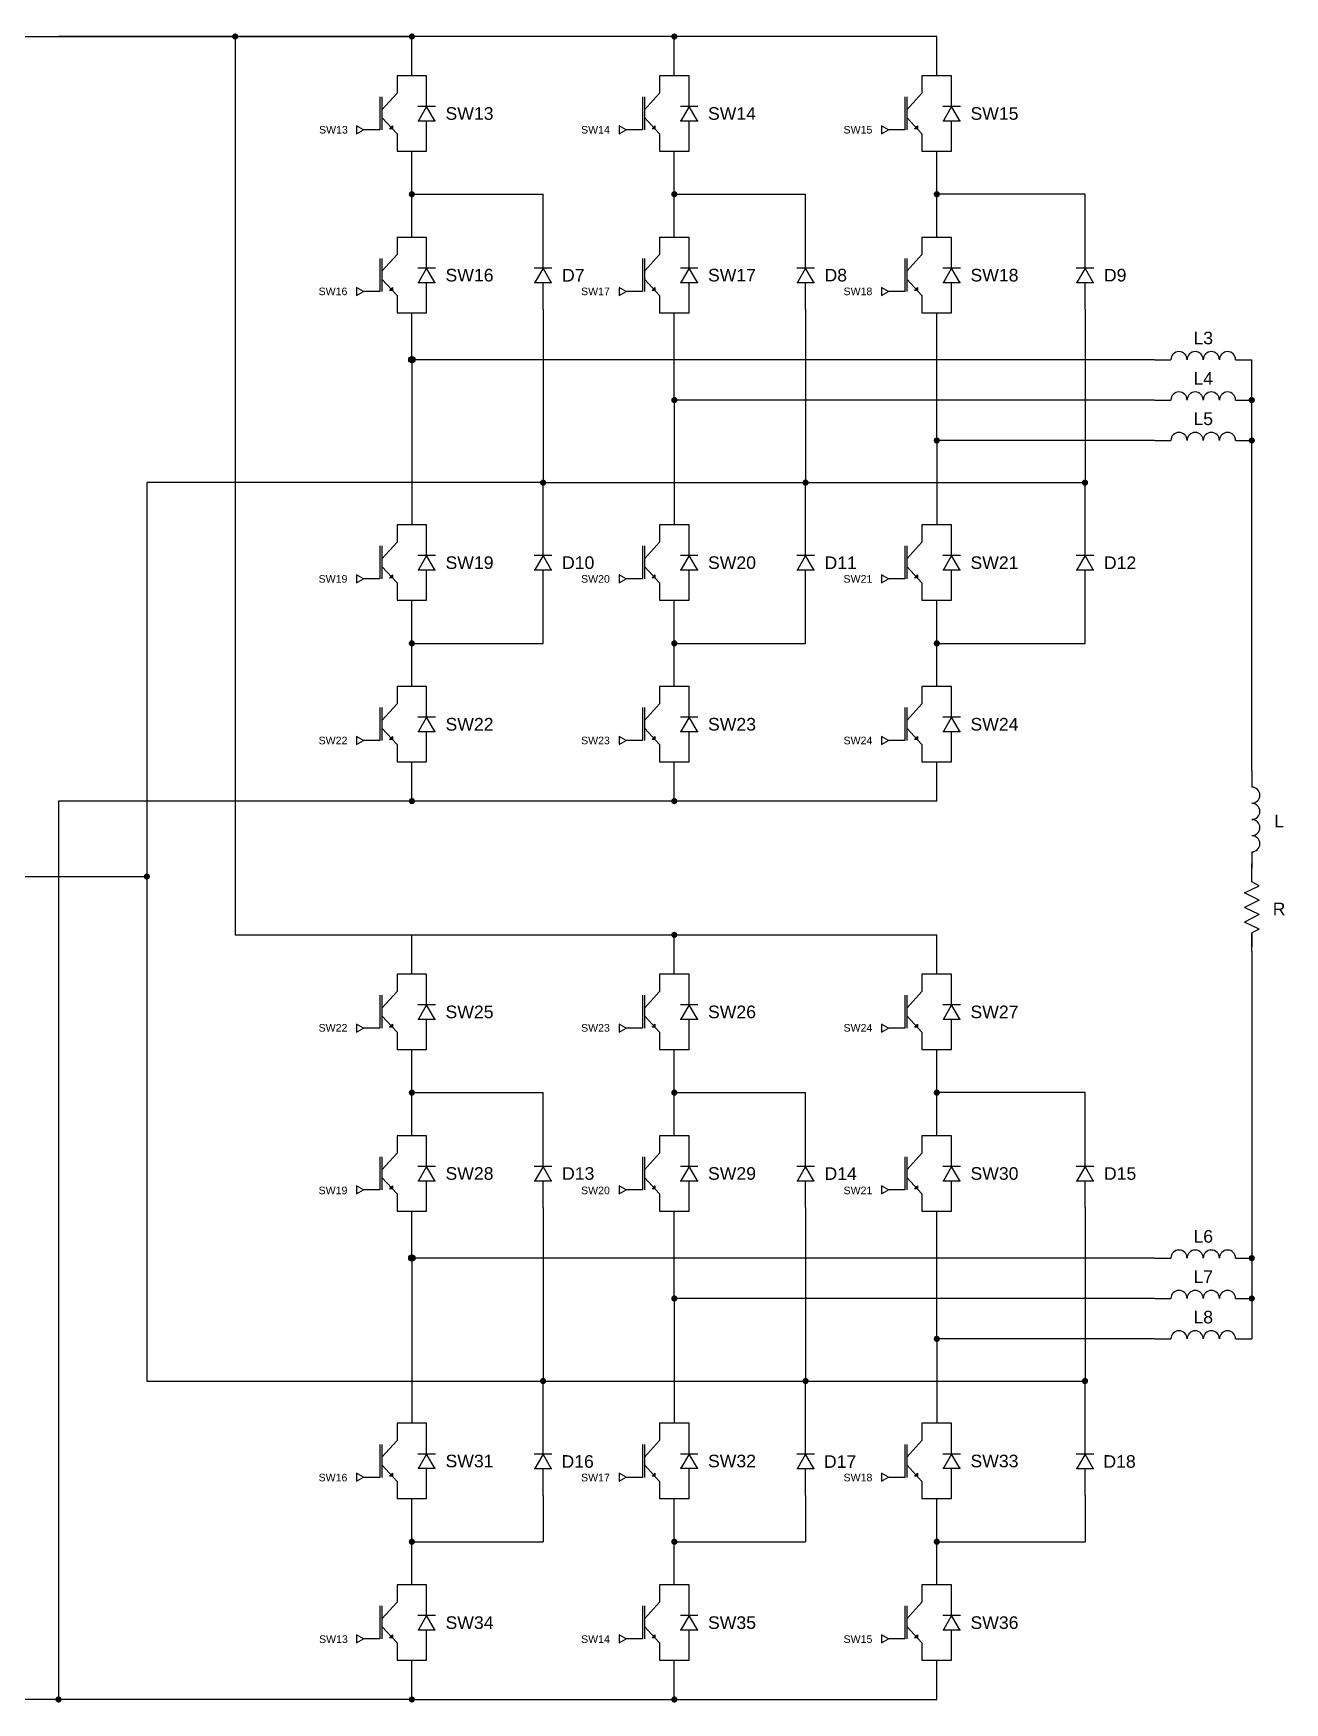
# Model space of a CAD drawing. Header units: millimetres. Extents: x 2332 to 2832, y 1076 to 1407.
# Drawn here: x 2583.9 to 2831.7, y 1075.8 to 1406.5 of the extents above; entities that cross this region are included whole.
import ezdxf

# ---------------------------------------------------------------- set-up
doc = ezdxf.new("R2010")
doc.units = ezdxf.units.MM
doc.layers.add('Sequence1', color=7, linetype='Continuous')
doc.styles.get("Standard").update_dxf_attribs({"font": 'arial.ttf'})

# ---------------------------------------------------------------- blocks, each defined once
blk = doc.blocks.new('Inductance')
for p, q in [((0.214, 0), (0.393, 0)), ((1.107, 0), (1.286, 0))]:
    blk.add_line(p, q)
for centre in [(0.482, 0), (0.661, 0), (0.839, 0), (1.018, 0)]:
    blk.add_arc(centre, 0.0893, 0, 180)
blk = doc.blocks.new('Transistor IGBT')
h = blk.add_hatch(color=256)
h.dxf.hatch_style = 1
h.paths.add_polyline_path([(-0.267, 0.114), (-0.281, 0.101), (-0.266, 0.083)])
h.paths.add_polyline_path([(-0.281, 0.101), (-0.298, 0.085), (-0.266, 0.083)])
for p, q in [((-0.217, 0.611), (-0.217, 0.439)), ((-0.403, 0.401), (-0.403, 0.074)), ((-0.381, 0.274), (-0.217, 0.439)), ((-0.381, 0.401), (-0.381, 0.074)), ((-0.217, 0.034), (-0.381, 0.197)), ((-0.403, 0.074), (-0.582, 0.074)), ((-0.298, 0.085), (-0.267, 0.114)), ((-0.266, 0.083), (-0.298, 0.085)), ((-0.267, 0.114), (-0.266, 0.083)), ((-0.217, 0.034), (-0.217, -0.137))]:
    blk.add_line(p, q)
blk = doc.blocks.new('Diode')
for p, q in [((0, 0), (0.294, 0)), ((0.294, 0.09), (0.294, -0.09)), ((0.45, 0), (0.294, 0.09)), ((0.294, -0.09), (0.45, 0)), ((0.45, 0), (0.45, 0.096)), ((0.45, -0.096), (0.45, 0)), ((0.45, 0), (0.75, 0))]:
    blk.add_line(p, q)
for p in [(0.294, 0.09), (0.45, 0), (0.294, -0.09)]:
    blk.add_point(p)
blk = doc.blocks.new('Résistance')
for p, q in [((0, 0), (0.158, 0)), ((0.158, 0), (0.037, 0)), ((0.189, -0.062), (0.158, 0)), ((0.189, -0.062), (0.25, 0.062)), ((0.314, -0.062), (0.25, 0.062)), ((0.314, -0.062), (0.375, 0.061)), ((0.438, -0.062), (0.375, 0.061)), ((0.438, -0.062), (0.5, 0.062)), ((0.5, 0.062), (0.561, -0.062)), ((0.561, -0.062), (0.593, 0)), ((0.593, 0), (0.712, 0)), ((0.593, 0), (0.75, 0))]:
    blk.add_line(p, q)

msp = doc.modelspace()

# ---------------------------------------------------------------- hatches: boundary and pattern name
h = msp.add_hatch(color=256)
h.dxf.hatch_style = 1
h.paths.add_polyline_path([(2623.83, 1406.53, 0.414214), (2623.21, 1405.91), (2623.83, 1405.91)])
h.paths.add_polyline_path([(2623.83, 1405.91), (2623.21, 1405.91, 0.414214), (2623.83, 1405.3)])
h.paths.add_polyline_path([(2624.45, 1405.91, 0.414214), (2623.83, 1406.53), (2623.83, 1405.91), (2623.83, 1405.3, 0.414214)])
h = msp.add_hatch(color=256)
h.dxf.hatch_style = 1
h.paths.add_polyline_path([(2658.83, 1406.53, 0.414214), (2658.21, 1405.91), (2658.83, 1405.91)])
h.paths.add_polyline_path([(2658.83, 1405.91), (2658.21, 1405.91, 0.414214), (2658.83, 1405.3)])
h.paths.add_polyline_path([(2659.45, 1405.91, 0.414214), (2658.83, 1406.53), (2658.83, 1405.91), (2658.83, 1405.3, 0.414214)])
h = msp.add_hatch(color=256)
h.dxf.hatch_style = 1
h.paths.add_polyline_path([(2710.83, 1406.53, 0.414214), (2710.21, 1405.91), (2710.83, 1405.91)])
h.paths.add_polyline_path([(2710.83, 1405.91), (2710.21, 1405.91, 0.414214), (2710.83, 1405.3)])
h.paths.add_polyline_path([(2711.45, 1405.91, 0.414214), (2710.83, 1406.53), (2710.83, 1405.91), (2710.83, 1405.3, 0.414214)])
h = msp.add_hatch(color=256)
h.dxf.hatch_style = 1
h.paths.add_polyline_path([(2658.83, 1375.28, 0.414214), (2658.21, 1374.66), (2658.83, 1374.66)])
h.paths.add_polyline_path([(2658.83, 1374.66), (2658.21, 1374.66, 0.414214), (2658.83, 1374.04)])
h.paths.add_polyline_path([(2659.45, 1374.66, 0.414214), (2658.83, 1375.28), (2658.83, 1374.66), (2658.83, 1374.04, 0.414214)])
h = msp.add_hatch(color=256)
h.dxf.hatch_style = 1
h.paths.add_polyline_path([(2710.83, 1375.28, 0.414214), (2710.21, 1374.66), (2710.83, 1374.66)])
h.paths.add_polyline_path([(2710.83, 1374.66), (2710.21, 1374.66, 0.414214), (2710.83, 1374.04)])
h.paths.add_polyline_path([(2711.45, 1374.66, 0.414214), (2710.83, 1375.28), (2710.83, 1374.66), (2710.83, 1374.04, 0.414214)])
h = msp.add_hatch(color=256)
h.dxf.hatch_style = 1
h.paths.add_polyline_path([(2762.83, 1375.28, 0.414214), (2762.21, 1374.66), (2762.83, 1374.66)])
h.paths.add_polyline_path([(2762.83, 1374.66), (2762.21, 1374.66, 0.414214), (2762.83, 1374.04)])
h.paths.add_polyline_path([(2763.45, 1374.66, 0.414214), (2762.83, 1375.28), (2762.83, 1374.66), (2762.83, 1374.04, 0.414214)])
h = msp.add_hatch(color=256)
h.dxf.hatch_style = 1
h.paths.add_polyline_path([(2658.83, 1342.49, 0.414214), (2658.21, 1341.87), (2658.83, 1341.87)])
h.paths.add_polyline_path([(2658.83, 1341.87), (2658.21, 1341.87, 0.414214), (2658.83, 1341.25)])
h.paths.add_polyline_path([(2659.45, 1341.87, 0.414214), (2658.83, 1342.49), (2658.83, 1341.87), (2658.83, 1341.25, 0.414214)])
h = msp.add_hatch(color=256)
h.dxf.hatch_style = 1
h.paths.add_polyline_path([(2710.83, 1334.49, 0.414214), (2710.21, 1333.87), (2710.83, 1333.87)])
h.paths.add_polyline_path([(2710.83, 1333.87), (2710.21, 1333.87, 0.414214), (2710.83, 1333.25)])
h.paths.add_polyline_path([(2711.45, 1333.87, 0.414214), (2710.83, 1334.49), (2710.83, 1333.87), (2710.83, 1333.25, 0.414214)])
h = msp.add_hatch(color=256)
h.dxf.hatch_style = 1
h.paths.add_polyline_path([(2825.23, 1334.49, 0.414214), (2824.61, 1333.87), (2825.23, 1333.87)])
h.paths.add_polyline_path([(2825.23, 1333.87), (2824.61, 1333.87, 0.414214), (2825.23, 1333.25)])
h.paths.add_polyline_path([(2825.85, 1333.87, 0.414214), (2825.23, 1334.49), (2825.23, 1333.87), (2825.23, 1333.25, 0.414214)])
h = msp.add_hatch(color=256)
h.dxf.hatch_style = 1
h.paths.add_polyline_path([(2762.83, 1326.49, 0.414214), (2762.21, 1325.87), (2762.83, 1325.87)])
h.paths.add_polyline_path([(2762.83, 1325.87), (2762.21, 1325.87, 0.414214), (2762.83, 1325.25)])
h.paths.add_polyline_path([(2763.45, 1325.87, 0.414214), (2762.83, 1326.49), (2762.83, 1325.87), (2762.83, 1325.25, 0.414214)])
h = msp.add_hatch(color=256)
h.dxf.hatch_style = 1
h.paths.add_polyline_path([(2825.23, 1326.49, 0.414214), (2824.61, 1325.87), (2825.23, 1325.87)])
h.paths.add_polyline_path([(2825.23, 1325.87), (2824.61, 1325.87, 0.414214), (2825.23, 1325.25)])
h.paths.add_polyline_path([(2825.85, 1325.87, 0.414214), (2825.23, 1326.49), (2825.23, 1325.87), (2825.23, 1325.25, 0.414214)])
h = msp.add_hatch(color=256)
h.dxf.hatch_style = 1
h.paths.add_polyline_path([(2684.83, 1318.13, 0.414214), (2684.21, 1317.51), (2684.83, 1317.51)])
h.paths.add_polyline_path([(2684.83, 1317.51), (2684.21, 1317.51, 0.414214), (2684.83, 1316.89)])
h.paths.add_polyline_path([(2685.45, 1317.51, 0.414214), (2684.83, 1318.13), (2684.83, 1317.51), (2684.83, 1316.89, 0.414214)])
h = msp.add_hatch(color=256)
h.dxf.hatch_style = 1
h.paths.add_polyline_path([(2736.83, 1318.13, 0.414214), (2736.21, 1317.51), (2736.83, 1317.51)])
h.paths.add_polyline_path([(2736.83, 1317.51), (2736.21, 1317.51, 0.414214), (2736.83, 1316.89)])
h.paths.add_polyline_path([(2737.45, 1317.51, 0.414214), (2736.83, 1318.13), (2736.83, 1317.51), (2736.83, 1316.89, 0.414214)])
h = msp.add_hatch(color=256)
h.dxf.hatch_style = 1
h.paths.add_polyline_path([(2792.19, 1318.13, 0.414214), (2791.57, 1317.51), (2792.19, 1317.51)])
h.paths.add_polyline_path([(2792.19, 1317.51), (2791.57, 1317.51, 0.414214), (2792.19, 1316.89)])
h.paths.add_polyline_path([(2792.8, 1317.51, 0.414214), (2792.19, 1318.13), (2792.19, 1317.51), (2792.19, 1316.89, 0.414214)])
h = msp.add_hatch(color=256)
h.dxf.hatch_style = 1
h.paths.add_polyline_path([(2658.83, 1286.28, 0.414214), (2658.21, 1285.67), (2658.83, 1285.67)])
h.paths.add_polyline_path([(2658.83, 1285.67), (2658.21, 1285.67, 0.414214), (2658.83, 1285.05)])
h.paths.add_polyline_path([(2659.45, 1285.67, 0.414214), (2658.83, 1286.28), (2658.83, 1285.67), (2658.83, 1285.05, 0.414214)])
h = msp.add_hatch(color=256)
h.dxf.hatch_style = 1
h.paths.add_polyline_path([(2710.83, 1286.28, 0.414214), (2710.21, 1285.67), (2710.83, 1285.67)])
h.paths.add_polyline_path([(2710.83, 1285.67), (2710.21, 1285.67, 0.414214), (2710.83, 1285.05)])
h.paths.add_polyline_path([(2711.45, 1285.67, 0.414214), (2710.83, 1286.28), (2710.83, 1285.67), (2710.83, 1285.05, 0.414214)])
h = msp.add_hatch(color=256)
h.dxf.hatch_style = 1
h.paths.add_polyline_path([(2762.83, 1286.28, 0.414214), (2762.21, 1285.67), (2762.83, 1285.67)])
h.paths.add_polyline_path([(2762.83, 1285.67), (2762.21, 1285.67, 0.414214), (2762.83, 1285.05)])
h.paths.add_polyline_path([(2763.45, 1285.67, 0.414214), (2762.83, 1286.28), (2762.83, 1285.67), (2762.83, 1285.05, 0.414214)])
h = msp.add_hatch(color=256)
h.dxf.hatch_style = 1
h.paths.add_polyline_path([(2658.83, 1255.03, 0.414214), (2658.21, 1254.41), (2658.83, 1254.41)])
h.paths.add_polyline_path([(2658.83, 1254.41), (2658.21, 1254.41, 0.414214), (2658.83, 1253.79)])
h.paths.add_polyline_path([(2659.45, 1254.41, 0.414214), (2658.83, 1255.03), (2658.83, 1254.41), (2658.83, 1253.79, 0.414214)])
h = msp.add_hatch(color=256)
h.dxf.hatch_style = 1
h.paths.add_polyline_path([(2710.83, 1255.03, 0.414214), (2710.21, 1254.41), (2710.83, 1254.41)])
h.paths.add_polyline_path([(2710.83, 1254.41), (2710.21, 1254.41, 0.414214), (2710.83, 1253.79)])
h.paths.add_polyline_path([(2711.45, 1254.41, 0.414214), (2710.83, 1255.03), (2710.83, 1254.41), (2710.83, 1253.79, 0.414214)])
h = msp.add_hatch(color=256)
h.dxf.hatch_style = 1
h.paths.add_polyline_path([(2606.33, 1240.08, 0.414214), (2605.71, 1239.46), (2606.33, 1239.46)])
h.paths.add_polyline_path([(2606.33, 1239.46), (2605.71, 1239.46, 0.414214), (2606.33, 1238.84)])
h.paths.add_polyline_path([(2606.95, 1239.46, 0.414214), (2606.33, 1240.08), (2606.33, 1239.46), (2606.33, 1238.84, 0.414214)])
h = msp.add_hatch(color=256)
h.dxf.hatch_style = 1
h.paths.add_polyline_path([(2710.83, 1228.52, 0.414214), (2710.21, 1227.9), (2710.83, 1227.9)])
h.paths.add_polyline_path([(2710.83, 1227.9), (2710.21, 1227.9, 0.414214), (2710.83, 1227.28)])
h.paths.add_polyline_path([(2711.45, 1227.9, 0.414214), (2710.83, 1228.52), (2710.83, 1227.9), (2710.83, 1227.28, 0.414214)])
h = msp.add_hatch(color=256)
h.dxf.hatch_style = 1
h.paths.add_polyline_path([(2658.83, 1197.26, 0.414214), (2658.21, 1196.64), (2658.83, 1196.64)])
h.paths.add_polyline_path([(2658.83, 1196.64), (2658.21, 1196.64, 0.414214), (2658.83, 1196.02)])
h.paths.add_polyline_path([(2659.45, 1196.64, 0.414214), (2658.83, 1197.26), (2658.83, 1196.64), (2658.83, 1196.02, 0.414214)])
h = msp.add_hatch(color=256)
h.dxf.hatch_style = 1
h.paths.add_polyline_path([(2710.83, 1197.26, 0.414214), (2710.21, 1196.64), (2710.83, 1196.64)])
h.paths.add_polyline_path([(2710.83, 1196.64), (2710.21, 1196.64, 0.414214), (2710.83, 1196.02)])
h.paths.add_polyline_path([(2711.45, 1196.64, 0.414214), (2710.83, 1197.26), (2710.83, 1196.64), (2710.83, 1196.02, 0.414214)])
h = msp.add_hatch(color=256)
h.dxf.hatch_style = 1
h.paths.add_polyline_path([(2762.83, 1197.26, 0.414214), (2762.21, 1196.64), (2762.83, 1196.64)])
h.paths.add_polyline_path([(2762.83, 1196.64), (2762.21, 1196.64, 0.414214), (2762.83, 1196.02)])
h.paths.add_polyline_path([(2763.45, 1196.64, 0.414214), (2762.83, 1197.26), (2762.83, 1196.64), (2762.83, 1196.02, 0.414214)])
h = msp.add_hatch(color=256)
h.dxf.hatch_style = 1
h.paths.add_polyline_path([(2658.83, 1164.47, 0.414214), (2658.21, 1163.85), (2658.83, 1163.85)])
h.paths.add_polyline_path([(2658.83, 1163.85), (2658.21, 1163.85, 0.414214), (2658.83, 1163.23)])
h.paths.add_polyline_path([(2659.45, 1163.85, 0.414214), (2658.83, 1164.47), (2658.83, 1163.85), (2658.83, 1163.23, 0.414214)])
h = msp.add_hatch(color=256)
h.dxf.hatch_style = 1
h.paths.add_polyline_path([(2825.23, 1164.47, 0.414214), (2824.61, 1163.85), (2825.23, 1163.85)])
h.paths.add_polyline_path([(2825.23, 1163.85), (2824.61, 1163.85, 0.414214), (2825.23, 1163.23)])
h.paths.add_polyline_path([(2825.85, 1163.85, 0.414214), (2825.23, 1164.47), (2825.23, 1163.85), (2825.23, 1163.23, 0.414214)])
h = msp.add_hatch(color=256)
h.dxf.hatch_style = 1
h.paths.add_polyline_path([(2710.83, 1156.47, 0.414214), (2710.21, 1155.85), (2710.83, 1155.85)])
h.paths.add_polyline_path([(2710.83, 1155.85), (2710.21, 1155.85, 0.414214), (2710.83, 1155.23)])
h.paths.add_polyline_path([(2711.45, 1155.85, 0.414214), (2710.83, 1156.47), (2710.83, 1155.85), (2710.83, 1155.23, 0.414214)])
h = msp.add_hatch(color=256)
h.dxf.hatch_style = 1
h.paths.add_polyline_path([(2825.23, 1156.47, 0.414214), (2824.61, 1155.85), (2825.23, 1155.85)])
h.paths.add_polyline_path([(2825.23, 1155.85), (2824.61, 1155.85, 0.414214), (2825.23, 1155.23)])
h.paths.add_polyline_path([(2825.85, 1155.85, 0.414214), (2825.23, 1156.47), (2825.23, 1155.85), (2825.23, 1155.23, 0.414214)])
h = msp.add_hatch(color=256)
h.dxf.hatch_style = 1
h.paths.add_polyline_path([(2762.83, 1148.47, 0.414214), (2762.21, 1147.85), (2762.83, 1147.85)])
h.paths.add_polyline_path([(2762.83, 1147.85), (2762.21, 1147.85, 0.414214), (2762.83, 1147.23)])
h.paths.add_polyline_path([(2763.45, 1147.85, 0.414214), (2762.83, 1148.47), (2762.83, 1147.85), (2762.83, 1147.23, 0.414214)])
h = msp.add_hatch(color=256)
h.dxf.hatch_style = 1
h.paths.add_polyline_path([(2684.83, 1140.11, 0.414214), (2684.21, 1139.49), (2684.83, 1139.49)])
h.paths.add_polyline_path([(2684.83, 1139.49), (2684.21, 1139.49, 0.414214), (2684.83, 1138.87)])
h.paths.add_polyline_path([(2685.45, 1139.49, 0.414214), (2684.83, 1140.11), (2684.83, 1139.49), (2684.83, 1138.87, 0.414214)])
h = msp.add_hatch(color=256)
h.dxf.hatch_style = 1
h.paths.add_polyline_path([(2736.83, 1140.11, 0.414214), (2736.21, 1139.49), (2736.83, 1139.49)])
h.paths.add_polyline_path([(2736.83, 1139.49), (2736.21, 1139.49, 0.414214), (2736.83, 1138.87)])
h.paths.add_polyline_path([(2737.45, 1139.49, 0.414214), (2736.83, 1140.11), (2736.83, 1139.49), (2736.83, 1138.87, 0.414214)])
h = msp.add_hatch(color=256)
h.dxf.hatch_style = 1
h.paths.add_polyline_path([(2792.19, 1140.11, 0.414214), (2791.57, 1139.49), (2792.19, 1139.49)])
h.paths.add_polyline_path([(2792.19, 1139.49), (2791.57, 1139.49, 0.414214), (2792.19, 1138.87)])
h.paths.add_polyline_path([(2792.8, 1139.49, 0.414214), (2792.19, 1140.11), (2792.19, 1139.49), (2792.19, 1138.87, 0.414214)])
h = msp.add_hatch(color=256)
h.dxf.hatch_style = 1
h.paths.add_polyline_path([(2658.83, 1108.27, 0.414214), (2658.21, 1107.65), (2658.83, 1107.65)])
h.paths.add_polyline_path([(2658.83, 1107.65), (2658.21, 1107.65, 0.414214), (2658.83, 1107.03)])
h.paths.add_polyline_path([(2659.45, 1107.65, 0.414214), (2658.83, 1108.27), (2658.83, 1107.65), (2658.83, 1107.03, 0.414214)])
h = msp.add_hatch(color=256)
h.dxf.hatch_style = 1
h.paths.add_polyline_path([(2710.83, 1108.27, 0.414214), (2710.21, 1107.65), (2710.83, 1107.65)])
h.paths.add_polyline_path([(2710.83, 1107.65), (2710.21, 1107.65, 0.414214), (2710.83, 1107.03)])
h.paths.add_polyline_path([(2711.45, 1107.65, 0.414214), (2710.83, 1108.27), (2710.83, 1107.65), (2710.83, 1107.03, 0.414214)])
h = msp.add_hatch(color=256)
h.dxf.hatch_style = 1
h.paths.add_polyline_path([(2762.83, 1108.27, 0.414214), (2762.21, 1107.65), (2762.83, 1107.65)])
h.paths.add_polyline_path([(2762.83, 1107.65), (2762.21, 1107.65, 0.414214), (2762.83, 1107.03)])
h.paths.add_polyline_path([(2763.45, 1107.65, 0.414214), (2762.83, 1108.27), (2762.83, 1107.65), (2762.83, 1107.03, 0.414214)])
h = msp.add_hatch(color=256)
h.dxf.hatch_style = 1
h.paths.add_polyline_path([(2588.83, 1077.01, 0.414214), (2588.21, 1076.39), (2588.83, 1076.39)])
h.paths.add_polyline_path([(2588.83, 1076.39), (2588.21, 1076.39, 0.414214), (2588.83, 1075.77)])
h.paths.add_polyline_path([(2589.45, 1076.39, 0.414214), (2588.83, 1077.01), (2588.83, 1076.39), (2588.83, 1075.77, 0.414214)])
h = msp.add_hatch(color=256)
h.dxf.hatch_style = 1
h.paths.add_polyline_path([(2658.83, 1077.01, 0.414214), (2658.21, 1076.39), (2658.83, 1076.39)])
h.paths.add_polyline_path([(2658.83, 1076.39), (2658.21, 1076.39, 0.414214), (2658.83, 1075.77)])
h.paths.add_polyline_path([(2659.45, 1076.39, 0.414214), (2658.83, 1077.01), (2658.83, 1076.39), (2658.83, 1075.77, 0.414214)])
h = msp.add_hatch(color=256)
h.dxf.hatch_style = 1
h.paths.add_polyline_path([(2710.83, 1077.01, 0.414214), (2710.21, 1076.39), (2710.83, 1076.39)])
h.paths.add_polyline_path([(2710.83, 1076.39), (2710.21, 1076.39, 0.414214), (2710.83, 1075.77)])
h.paths.add_polyline_path([(2711.45, 1076.39, 0.414214), (2710.83, 1077.01), (2710.83, 1076.39), (2710.83, 1075.77, 0.414214)])

# ---------------------------------------------------------------- linework, layer by layer
for p, q in [((2567.13, 1405.91), (2623.83, 1405.91)), ((2658.83, 1405.91), (2588.83, 1405.91)), ((2623.83, 1405.91), (2623.83, 1405.91)), ((2623.83, 1405.91), (2658.83, 1405.91)), ((2623.83, 1405.91), (2623.83, 1227.9)), ((2658.83, 1398.14), (2658.83, 1405.91)), ((2762.83, 1405.91), (2658.83, 1405.91)), ((2710.83, 1398.14), (2710.83, 1405.91)), ((2762.83, 1398.14), (2762.83, 1405.91)), ((2661.76, 1398.14), (2655.89, 1398.14)), ((2661.76, 1397.47), (2661.76, 1398.14)), ((2713.76, 1398.14), (2707.89, 1398.14)), ((2713.76, 1397.47), (2713.76, 1398.14)), ((2765.76, 1398.14), (2759.89, 1398.14)), ((2765.76, 1397.47), (2765.76, 1398.14)), ((2655.89, 1383.2), (2661.76, 1383.2)), ((2658.83, 1366.12), (2658.83, 1383.2)), ((2661.76, 1383.2), (2661.76, 1383.9)), ((2707.89, 1383.2), (2713.76, 1383.2)), ((2710.83, 1366.12), (2710.83, 1383.2)), ((2713.76, 1383.2), (2713.76, 1383.9)), ((2759.89, 1383.2), (2765.76, 1383.2)), ((2762.83, 1366.12), (2762.83, 1383.2)), ((2765.76, 1383.2), (2765.76, 1383.9)), ((2658.83, 1374.66), (2684.83, 1374.66)), ((2684.83, 1365.45), (2684.83, 1374.66)), ((2710.83, 1374.66), (2736.83, 1374.66)), ((2736.83, 1365.45), (2736.83, 1374.66)), ((2792.19, 1374.66), (2762.83, 1374.66)), ((2792.19, 1365.45), (2792.19, 1374.66)), ((2661.76, 1366.12), (2655.89, 1366.12)), ((2661.76, 1365.45), (2661.76, 1366.12)), ((2713.76, 1366.12), (2707.89, 1366.12)), ((2713.76, 1365.45), (2713.76, 1366.12)), ((2765.76, 1366.12), (2759.89, 1366.12)), ((2765.76, 1365.45), (2765.76, 1366.12)), ((2655.89, 1351.18), (2661.76, 1351.18)), ((2658.83, 1341.87), (2658.83, 1351.18)), ((2661.76, 1351.18), (2661.76, 1351.88)), ((2684.83, 1351.88), (2684.83, 1317.51)), ((2707.89, 1351.18), (2713.76, 1351.18)), ((2710.83, 1333.87), (2710.83, 1351.18)), ((2713.76, 1351.18), (2713.76, 1351.88)), ((2736.83, 1351.88), (2736.83, 1317.51)), ((2759.89, 1351.18), (2765.76, 1351.18)), ((2762.83, 1325.87), (2762.83, 1351.18)), ((2765.76, 1351.18), (2765.76, 1351.88)), ((2792.19, 1351.88), (2792.19, 1317.51)), ((2658.83, 1341.87), (2658.83, 1309.15)), ((2805.99, 1341.87), (2658.83, 1341.87)), ((2825.23, 1260.38), (2825.23, 1341.87)), ((2710.83, 1333.87), (2710.83, 1309.15)), ((2805.99, 1333.87), (2710.83, 1333.87)), ((2658.83, 1325.87), (2658.83, 1309.15)), ((2762.83, 1325.87), (2762.83, 1309.15)), ((2805.99, 1325.87), (2762.83, 1325.87)), ((2684.83, 1317.51), (2606.33, 1317.51)), ((2606.33, 1317.51), (2606.33, 1139.49)), ((2684.83, 1317.51), (2792.19, 1317.51)), ((2684.83, 1308.48), (2684.83, 1317.51)), ((2736.83, 1308.48), (2736.83, 1317.51)), ((2792.19, 1308.48), (2792.19, 1317.51)), ((2661.76, 1309.15), (2655.89, 1309.15)), ((2661.76, 1308.48), (2661.76, 1309.15)), ((2713.76, 1309.15), (2707.89, 1309.15)), ((2713.76, 1308.48), (2713.76, 1309.15)), ((2765.76, 1309.15), (2759.89, 1309.15)), ((2765.76, 1308.48), (2765.76, 1309.15)), ((2655.89, 1294.21), (2661.76, 1294.21)), ((2658.83, 1277.13), (2658.83, 1294.21)), ((2661.76, 1294.21), (2661.76, 1294.91)), ((2684.83, 1285.67), (2684.83, 1294.91)), ((2707.89, 1294.21), (2713.76, 1294.21)), ((2710.83, 1277.13), (2710.83, 1294.21)), ((2713.76, 1294.21), (2713.76, 1294.91)), ((2736.83, 1285.67), (2736.83, 1294.91)), ((2759.89, 1294.21), (2765.76, 1294.21)), ((2762.83, 1277.13), (2762.83, 1294.21)), ((2765.76, 1294.21), (2765.76, 1294.91)), ((2792.19, 1285.67), (2792.19, 1294.91)), ((2658.83, 1285.67), (2684.83, 1285.67)), ((2710.83, 1285.67), (2736.83, 1285.67)), ((2762.83, 1285.67), (2792.19, 1285.67)), ((2661.76, 1277.13), (2655.89, 1277.13)), ((2661.76, 1276.46), (2661.76, 1277.13)), ((2713.76, 1277.13), (2707.89, 1277.13)), ((2713.76, 1276.46), (2713.76, 1277.13)), ((2765.76, 1277.13), (2759.89, 1277.13)), ((2765.76, 1276.46), (2765.76, 1277.13)), ((2655.89, 1262.18), (2661.76, 1262.18)), ((2658.83, 1254.41), (2658.83, 1262.18)), ((2661.76, 1262.18), (2661.76, 1262.89)), ((2707.89, 1262.18), (2713.76, 1262.18)), ((2710.83, 1254.41), (2710.83, 1262.18)), ((2713.76, 1262.18), (2713.76, 1262.89)), ((2759.89, 1262.18), (2765.76, 1262.18)), ((2762.83, 1254.41), (2762.83, 1262.18)), ((2765.76, 1262.18), (2765.76, 1262.89)), ((2658.83, 1254.41), (2588.83, 1254.41)), ((2588.83, 1254.41), (2588.83, 1076.39)), ((2762.83, 1254.41), (2658.83, 1254.41)), ((2567.13, 1239.46), (2606.33, 1239.46)), ((2623.83, 1227.9), (2658.83, 1227.9)), ((2658.83, 1220.12), (2658.83, 1227.9)), ((2658.83, 1227.9), (2762.83, 1227.9)), ((2710.83, 1220.12), (2710.83, 1227.9)), ((2762.83, 1220.12), (2762.83, 1227.9)), ((2825.23, 1224.66), (2825.23, 1147.85)), ((2661.76, 1220.12), (2655.89, 1220.12)), ((2661.76, 1219.45), (2661.76, 1220.12)), ((2713.76, 1220.12), (2707.89, 1220.12)), ((2713.76, 1219.45), (2713.76, 1220.12)), ((2765.76, 1220.12), (2759.89, 1220.12)), ((2765.76, 1219.45), (2765.76, 1220.12)), ((2655.89, 1205.18), (2661.76, 1205.18)), ((2658.83, 1188.1), (2658.83, 1205.18)), ((2661.76, 1205.18), (2661.76, 1205.89)), ((2707.89, 1205.18), (2713.76, 1205.18)), ((2710.83, 1188.1), (2710.83, 1205.18)), ((2713.76, 1205.18), (2713.76, 1205.89)), ((2759.89, 1205.18), (2765.76, 1205.18)), ((2762.83, 1188.1), (2762.83, 1205.18)), ((2765.76, 1205.18), (2765.76, 1205.89)), ((2658.83, 1196.64), (2684.83, 1196.64)), ((2684.83, 1187.43), (2684.83, 1196.64)), ((2710.83, 1196.64), (2736.83, 1196.64)), ((2736.83, 1187.43), (2736.83, 1196.64)), ((2792.19, 1196.64), (2762.83, 1196.64)), ((2792.19, 1187.43), (2792.19, 1196.64)), ((2661.76, 1188.1), (2655.89, 1188.1)), ((2661.76, 1187.43), (2661.76, 1188.1)), ((2713.76, 1188.1), (2707.89, 1188.1)), ((2713.76, 1187.43), (2713.76, 1188.1)), ((2765.76, 1188.1), (2759.89, 1188.1)), ((2765.76, 1187.43), (2765.76, 1188.1)), ((2655.89, 1173.16), (2661.76, 1173.16)), ((2658.83, 1163.85), (2658.83, 1173.16)), ((2661.76, 1173.16), (2661.76, 1173.86)), ((2684.83, 1173.86), (2684.83, 1139.49)), ((2707.89, 1173.16), (2713.76, 1173.16)), ((2710.83, 1155.85), (2710.83, 1173.16)), ((2713.76, 1173.16), (2713.76, 1173.86)), ((2736.83, 1173.86), (2736.83, 1139.49)), ((2759.89, 1173.16), (2765.76, 1173.16)), ((2762.83, 1147.85), (2762.83, 1173.16)), ((2765.76, 1173.16), (2765.76, 1173.86)), ((2792.19, 1173.86), (2792.19, 1139.49)), ((2658.83, 1163.85), (2658.83, 1131.13)), ((2805.99, 1163.85), (2658.83, 1163.85)), ((2710.83, 1155.85), (2710.83, 1131.13)), ((2805.99, 1155.85), (2710.83, 1155.85)), ((2658.83, 1147.85), (2658.83, 1131.13)), ((2762.83, 1147.85), (2762.83, 1131.13)), ((2805.99, 1147.85), (2762.83, 1147.85)), ((2606.33, 1139.49), (2684.83, 1139.49)), ((2684.83, 1139.49), (2792.19, 1139.49)), ((2684.83, 1130.4), (2684.83, 1139.49)), ((2736.83, 1130.4), (2736.83, 1139.49)), ((2792.19, 1130.4), (2792.19, 1139.49)), ((2661.76, 1131.13), (2655.89, 1131.13)), ((2661.76, 1130.46), (2661.76, 1131.13)), ((2713.76, 1131.13), (2707.89, 1131.13)), ((2713.76, 1130.46), (2713.76, 1131.13)), ((2765.76, 1131.13), (2759.89, 1131.13)), ((2765.76, 1130.46), (2765.76, 1131.13)), ((2655.89, 1116.19), (2661.76, 1116.19)), ((2658.83, 1099.11), (2658.83, 1116.19)), ((2661.76, 1116.19), (2661.76, 1116.89)), ((2684.83, 1116.84), (2684.83, 1107.65)), ((2707.89, 1116.19), (2713.76, 1116.19)), ((2710.83, 1099.11), (2710.83, 1116.19)), ((2713.76, 1116.19), (2713.76, 1116.89)), ((2736.83, 1116.84), (2736.83, 1107.65)), ((2759.89, 1116.19), (2765.76, 1116.19)), ((2762.83, 1099.11), (2762.83, 1116.19)), ((2765.76, 1116.19), (2765.76, 1116.89)), ((2792.19, 1116.84), (2792.19, 1107.65)), ((2658.83, 1107.65), (2684.83, 1107.65)), ((2710.83, 1107.65), (2736.83, 1107.65)), ((2762.83, 1107.65), (2792.19, 1107.65)), ((2661.76, 1099.11), (2655.89, 1099.11)), ((2661.76, 1098.44), (2661.76, 1099.11)), ((2713.76, 1099.11), (2707.89, 1099.11)), ((2713.76, 1098.44), (2713.76, 1099.11)), ((2765.76, 1099.11), (2759.89, 1099.11)), ((2765.76, 1098.44), (2765.76, 1099.11)), ((2655.89, 1084.17), (2661.76, 1084.17)), ((2658.83, 1076.39), (2658.83, 1084.17)), ((2661.76, 1084.17), (2661.76, 1084.87)), ((2707.89, 1084.17), (2713.76, 1084.17)), ((2710.83, 1076.39), (2710.83, 1084.17)), ((2713.76, 1084.17), (2713.76, 1084.87)), ((2759.89, 1084.17), (2765.76, 1084.17)), ((2762.83, 1076.39), (2762.83, 1084.17)), ((2765.76, 1084.17), (2765.76, 1084.87)), ((2658.83, 1076.39), (2567.13, 1076.39)), ((2658.83, 1076.39), (2762.83, 1076.39))]:
    msp.add_line(p, q)
for points in [[(2649.26, 1387.43), (2647.89, 1388.22), (2647.89, 1386.64)], [(2701.26, 1387.43), (2699.89, 1388.22), (2699.89, 1386.64)], [(2753.26, 1387.43), (2751.89, 1388.22), (2751.89, 1386.64)], [(2649.26, 1355.4), (2647.89, 1356.19), (2647.89, 1354.62)], [(2701.26, 1355.4), (2699.89, 1356.19), (2699.89, 1354.62)], [(2753.26, 1355.4), (2751.89, 1356.19), (2751.89, 1354.62)], [(2649.26, 1298.43), (2647.89, 1299.22), (2647.89, 1297.65)], [(2701.26, 1298.43), (2699.89, 1299.22), (2699.89, 1297.65)], [(2753.26, 1298.43), (2751.89, 1299.22), (2751.89, 1297.65)], [(2649.26, 1266.41), (2647.89, 1267.2), (2647.89, 1265.62)], [(2701.26, 1266.41), (2699.89, 1267.2), (2699.89, 1265.62)], [(2753.26, 1266.41), (2751.89, 1267.2), (2751.89, 1265.62)], [(2649.26, 1209.41), (2647.89, 1210.2), (2647.89, 1208.62)], [(2701.26, 1209.41), (2699.89, 1210.2), (2699.89, 1208.62)], [(2753.26, 1209.41), (2751.89, 1210.2), (2751.89, 1208.62)], [(2649.26, 1177.39), (2647.89, 1178.18), (2647.89, 1176.6)], [(2701.26, 1177.39), (2699.89, 1178.18), (2699.89, 1176.6)], [(2753.26, 1177.39), (2751.89, 1178.18), (2751.89, 1176.6)], [(2649.26, 1120.42), (2647.89, 1121.21), (2647.89, 1119.63)], [(2701.26, 1120.42), (2699.89, 1121.21), (2699.89, 1119.63)], [(2753.26, 1120.42), (2751.89, 1121.21), (2751.89, 1119.63)], [(2649.26, 1088.4), (2647.89, 1089.18), (2647.89, 1087.61)], [(2701.26, 1088.4), (2699.89, 1089.18), (2699.89, 1087.61)], [(2753.26, 1088.4), (2751.89, 1089.18), (2751.89, 1087.61)]]:
    msp.add_lwpolyline(points, close=True)
for centre in [(2658.83, 1341.87), (2658.83, 1163.85)]:
    msp.add_circle(centre, 0.619)

# ---------------------------------------------------------------- block references
for name, p, xscale, yscale, zscale, rotation in [('Transistor IGBT', (2659.83, 1385.94), -18.15994715690431, -19.97396498285343, 18.15994715690431, 180), ('Diode', (2661.76, 1383.9), 18.08780699997465, 18.08780699997465, 18.08780699997465, 90), ('Transistor IGBT', (2711.83, 1385.94), -18.15994715690431, -19.97396498285343, 18.15994715690431, 180), ('Diode', (2713.76, 1383.9), 18.08780699997465, 18.08780699997465, 18.08780699997465, 90), ('Transistor IGBT', (2763.83, 1385.94), -18.15994715690431, -19.97396498285343, 18.15994715690431, 180), ('Diode', (2765.76, 1383.9), 18.08780699997465, 18.08780699997465, 18.08780699997465, 90), ('Transistor IGBT', (2659.83, 1353.92), -18.15994715690431, -19.97396498285343, 18.15994715690431, 180), ('Transistor IGBT', (2711.83, 1353.92), -18.15994715690431, -19.97396498285343, 18.15994715690431, 180), ('Transistor IGBT', (2763.83, 1353.92), -18.15994715690431, -19.97396498285343, 18.15994715690431, 180), ('Diode', (2661.76, 1351.88), 18.08780699997465, 18.08780699997465, 18.08780699997465, 90), ('Diode', (2684.83, 1351.88), 18.08780699997465, 18.08780699997465, 18.08780699997465, 90), ('Diode', (2713.76, 1351.88), 18.08780699997465, 18.08780699997465, 18.08780699997465, 90), ('Diode', (2736.83, 1351.88), 18.08780699997465, 18.08780699997465, 18.08780699997465, 90), ('Diode', (2765.76, 1351.88), 18.08780699997465, 18.08780699997465, 18.08780699997465, 90), ('Diode', (2792.19, 1351.88), 18.08780699997465, 18.08780699997465, 18.08780699997465, 90), ('Transistor IGBT', (2659.83, 1296.95), -18.15994715690431, -19.97396498285343, 18.15994715690431, 180), ('Diode', (2661.76, 1294.91), 18.08780699997465, 18.08780699997465, 18.08780699997465, 90), ('Diode', (2684.83, 1294.91), 18.08780699997465, 18.08780699997465, 18.08780699997465, 90), ('Transistor IGBT', (2711.83, 1296.95), -18.15994715690431, -19.97396498285343, 18.15994715690431, 180), ('Diode', (2713.76, 1294.91), 18.08780699997465, 18.08780699997465, 18.08780699997465, 90), ('Diode', (2736.83, 1294.91), 18.08780699997465, 18.08780699997465, 18.08780699997465, 90), ('Transistor IGBT', (2763.83, 1296.95), -18.15994715690431, -19.97396498285343, 18.15994715690431, 180), ('Diode', (2765.76, 1294.91), 18.08780699997465, 18.08780699997465, 18.08780699997465, 90), ('Diode', (2792.19, 1294.91), 18.08780699997465, 18.08780699997465, 18.08780699997465, 90), ('Transistor IGBT', (2659.83, 1264.93), -18.15994715690431, -19.97396498285343, 18.15994715690431, 180), ('Transistor IGBT', (2711.83, 1264.93), -18.15994715690431, -19.97396498285343, 18.15994715690431, 180), ('Transistor IGBT', (2763.83, 1264.93), -18.15994715690431, -19.97396498285343, 18.15994715690431, 180), ('Diode', (2661.76, 1262.89), 18.08780699997465, 18.08780699997465, 18.08780699997465, 90), ('Diode', (2713.76, 1262.89), 18.08780699997465, 18.08780699997465, 18.08780699997465, 90), ('Diode', (2765.76, 1262.89), 18.08780699997465, 18.08780699997465, 18.08780699997465, 90), ('Inductance', (2825.23, 1264.23), 17.95299224165296, 17.95299224165296, 17.95299224165296, 270), ('Résistance', (2825.23, 1224.66), 23.14004068397776, 23.14004068397776, 23.14004068397776, 89.99999999999997), ('Transistor IGBT', (2659.83, 1207.92), -18.15994715690431, -19.97396498285343, 18.15994715690431, 180), ('Diode', (2661.76, 1205.89), 18.08780699997465, 18.08780699997465, 18.08780699997465, 90), ('Transistor IGBT', (2711.83, 1207.92), -18.15994715690431, -19.97396498285343, 18.15994715690431, 180), ('Diode', (2713.76, 1205.89), 18.08780699997465, 18.08780699997465, 18.08780699997465, 90), ('Transistor IGBT', (2763.83, 1207.92), -18.15994715690431, -19.97396498285343, 18.15994715690431, 180), ('Diode', (2765.76, 1205.89), 18.08780699997465, 18.08780699997465, 18.08780699997465, 90), ('Transistor IGBT', (2659.83, 1175.9), -18.15994715690431, -19.97396498285343, 18.15994715690431, 180), ('Transistor IGBT', (2711.83, 1175.9), -18.15994715690431, -19.97396498285343, 18.15994715690431, 180), ('Transistor IGBT', (2763.83, 1175.9), -18.15994715690431, -19.97396498285343, 18.15994715690431, 180), ('Diode', (2661.76, 1173.86), 18.08780699997465, 18.08780699997465, 18.08780699997465, 90), ('Diode', (2684.83, 1173.86), 18.08780699997465, 18.08780699997465, 18.08780699997465, 90), ('Diode', (2713.76, 1173.86), 18.08780699997465, 18.08780699997465, 18.08780699997465, 90), ('Diode', (2736.83, 1173.86), 18.08780699997465, 18.08780699997465, 18.08780699997465, 90), ('Diode', (2765.76, 1173.86), 18.08780699997465, 18.08780699997465, 18.08780699997465, 90), ('Diode', (2792.19, 1173.86), 18.08780699997465, 18.08780699997465, 18.08780699997465, 90), ('Transistor IGBT', (2659.83, 1118.93), -18.15994715690431, -19.97396498285343, 18.15994715690431, 180), ('Diode', (2661.76, 1116.89), 18.08780699997465, 18.08780699997465, 18.08780699997465, 90), ('Diode', (2684.83, 1116.84), 18.08780699997465, 18.08780699997465, 18.08780699997465, 90), ('Transistor IGBT', (2711.83, 1118.93), -18.15994715690431, -19.97396498285343, 18.15994715690431, 180), ('Diode', (2713.76, 1116.89), 18.08780699997465, 18.08780699997465, 18.08780699997465, 90), ('Diode', (2736.83, 1116.84), 18.08780699997465, 18.08780699997465, 18.08780699997465, 90), ('Transistor IGBT', (2763.83, 1118.93), -18.15994715690431, -19.97396498285343, 18.15994715690431, 180), ('Diode', (2765.76, 1116.89), 18.08780699997465, 18.08780699997465, 18.08780699997465, 90), ('Diode', (2792.19, 1116.84), 18.08780699997465, 18.08780699997465, 18.08780699997465, 90), ('Transistor IGBT', (2659.83, 1086.91), -18.15994715690431, -19.97396498285343, 18.15994715690431, 180), ('Diode', (2661.76, 1084.87), 18.08780699997465, 18.08780699997465, 18.08780699997465, 90), ('Transistor IGBT', (2711.83, 1086.91), -18.15994715690431, -19.97396498285343, 18.15994715690431, 180), ('Diode', (2713.76, 1084.87), 18.08780699997465, 18.08780699997465, 18.08780699997465, 90), ('Transistor IGBT', (2763.83, 1086.91), -18.15994715690431, -19.97396498285343, 18.15994715690431, 180), ('Diode', (2765.76, 1084.87), 18.08780699997465, 18.08780699997465, 18.08780699997465, 90)]:
    msp.add_blockref(name, p, dxfattribs=dict(xscale=xscale, yscale=yscale, zscale=zscale, rotation=rotation))
at = {"xscale": 17.95299224165296, "yscale": 17.95299224165296, "zscale": 17.95299224165296}
for p in [(2802.15, 1341.87), (2802.15, 1333.87), (2802.15, 1325.87), (2802.15, 1163.85), (2802.15, 1155.85), (2802.15, 1147.85)]:
    msp.add_blockref('Inductance', p, dxfattribs=at)

# ---------------------------------------------------------------- texts
at = {"layer": 'Sequence1'}
for s, width, insert, char_height, attachment_point in [('\\A1;SW13', 15.0877, (2665.5, 1390.64), 2.5, 4), ('\\A1;SW14', 15.0877, (2717.5, 1390.64), 2.5, 4), ('\\A1;SW15', 15.0877, (2769.5, 1390.64), 2.5, 4), ('SW13', 8.2247, (2646.15, 1387.43), 1.5, 6), ('SW14', 8.2247, (2698.06, 1387.43), 1.5, 6), ('SW15', 8.2247, (2750.06, 1387.43), 1.5, 6), ('\\A1;SW16', 15.0877, (2665.5, 1358.61), 2.5, 4), ('\\A1;D7', 15.0877, (2688.58, 1358.61), 2.5, 4), ('\\A1;SW17', 15.0877, (2717.5, 1358.61), 2.5, 4), ('\\A1;D8', 15.0877, (2740.58, 1358.61), 2.5, 4), ('\\A1;SW18', 15.0877, (2769.5, 1358.61), 2.5, 4), ('\\A1;D9', 15.0877, (2795.94, 1358.61), 2.5, 4), ('SW16', 8.2247, (2646.06, 1355.4), 1.5, 6), ('SW17', 8.2247, (2698.06, 1355.4), 1.5, 6), ('SW18', 8.2247, (2750.06, 1355.4), 1.5, 6), ('\\A1;L3', 15.0877, (2815.61, 1347.42), 2.5, 2), ('\\A1;L4', 15.0877, (2815.61, 1339.42), 2.5, 2), ('\\A1;L5', 15.0877, (2815.61, 1331.42), 2.5, 2), ('\\A1;SW19', 15.0877, (2665.5, 1301.64), 2.5, 4), ('\\A1;D10', 15.0877, (2688.58, 1301.64), 2.5, 4), ('\\A1;SW20', 15.0877, (2717.5, 1301.64), 2.5, 4), ('\\A1;D11', 15.0877, (2740.58, 1301.64), 2.5, 4), ('\\A1;SW21', 15.0877, (2769.5, 1301.64), 2.5, 4), ('\\A1;D12', 15.0877, (2795.94, 1301.64), 2.5, 4), ('SW19', 8.2247, (2646.06, 1298.43), 1.5, 6), ('SW20', 8.2247, (2698.06, 1298.43), 1.5, 6), ('SW21', 8.2247, (2750.06, 1298.43), 1.5, 6), ('\\A1;SW22', 15.0877, (2665.5, 1269.62), 2.5, 4), ('\\A1;SW23', 15.0877, (2717.5, 1269.62), 2.5, 4), ('\\A1;SW24', 15.0877, (2769.5, 1269.62), 2.5, 4), ('SW22', 8.2247, (2646.06, 1266.41), 1.5, 6), ('SW23', 8.2247, (2698.06, 1266.41), 1.5, 6), ('SW24', 8.2247, (2750.06, 1266.41), 1.5, 6), ('\\A1;L', 15.0877, (2830.64, 1249.21), 2.5, 8), ('\\A1;R', 15.0877, (2830.64, 1231.8), 2.5, 8), ('\\A1;SW25', 15.0877, (2665.5, 1212.62), 2.5, 4), ('\\A1;SW26', 15.0877, (2717.5, 1212.62), 2.5, 4), ('\\A1;SW27', 15.0877, (2769.5, 1212.62), 2.5, 4), ('SW22', 8.2247, (2646.06, 1209.47), 1.5, 6), ('SW23', 8.2247, (2698.06, 1209.47), 1.5, 6), ('SW24', 8.2247, (2750.06, 1209.47), 1.5, 6), ('\\A1;SW28', 15.0877, (2665.5, 1180.6), 2.5, 4), ('\\A1;D13', 15.0877, (2688.58, 1180.6), 2.5, 4), ('\\A1;SW29', 15.0877, (2717.5, 1180.6), 2.5, 4), ('\\A1;D14', 15.0877, (2740.58, 1180.6), 2.5, 4), ('\\A1;SW30', 15.0877, (2769.5, 1180.6), 2.5, 4), ('\\A1;D15', 15.0877, (2795.94, 1180.6), 2.5, 4), ('SW19', 8.2247, (2646.06, 1177.25), 1.5, 6), ('SW20', 8.2247, (2698.06, 1177.25), 1.5, 6), ('SW21', 8.2247, (2750.06, 1177.25), 1.5, 6), ('\\A1;L6', 15.0877, (2815.61, 1169.41), 2.5, 2), ('\\A1;L7', 15.0877, (2815.61, 1161.41), 2.5, 2), ('\\A1;L8', 15.0877, (2815.61, 1153.41), 2.5, 2), ('\\A1;SW31', 15.0877, (2665.5, 1123.63), 2.5, 4), ('\\A1;D16', 15.0877, (2688.47, 1123.54), 2.5, 4), ('\\A1;SW32', 15.0877, (2717.5, 1123.63), 2.5, 4), ('\\A1;D17', 15.0877, (2740.47, 1123.54), 2.5, 4), ('\\A1;SW33', 15.0877, (2769.5, 1123.63), 2.5, 4), ('\\A1;D18', 15.0877, (2795.83, 1123.54), 2.5, 4), ('SW16', 8.2247, (2646.06, 1120.36), 1.5, 6), ('SW17', 8.2247, (2698.06, 1120.36), 1.5, 6), ('SW18', 8.2247, (2750.06, 1120.36), 1.5, 6), ('\\A1;SW34', 15.0877, (2665.5, 1091.6), 2.5, 4), ('\\A1;SW35', 15.0877, (2717.5, 1091.6), 2.5, 4), ('\\A1;SW36', 15.0877, (2769.5, 1091.6), 2.5, 4), ('SW13', 8.2247, (2646.15, 1088.34), 1.5, 6), ('SW14', 8.2247, (2698.06, 1088.34), 1.5, 6), ('SW15', 8.2247, (2750.06, 1088.34), 1.5, 6)]:
    msp.add_mtext_dynamic_manual_height_columns(s, width=width, gutter_width=12.5, heights=[0], dxfattribs=dict(at, insert=insert, char_height=char_height, attachment_point=attachment_point))

doc.saveas('drawing.dxf')
